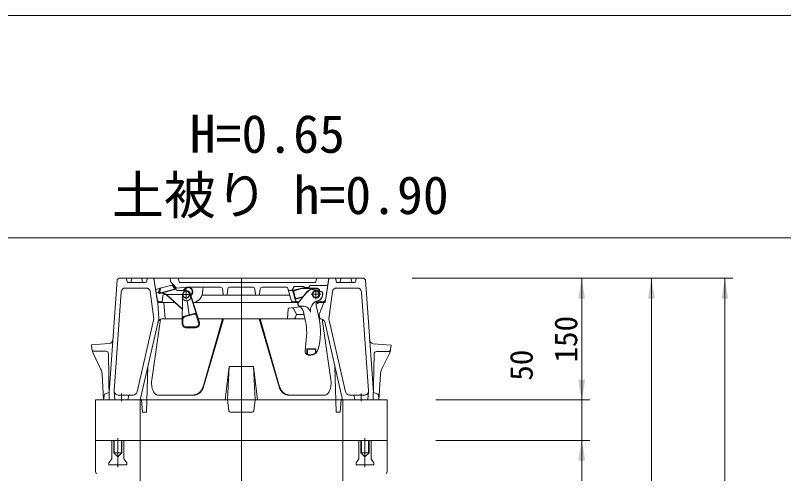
# Model space of a CAD drawing. Units: millimetres, scale not verified. Extents: x -6861 to 6861, y -3554 to 3095.
# Drawn here: x 2944 to 3892, y 2530 to 3095 of the extents above; entities that cross this region are included whole.
import ezdxf
from ezdxf.enums import TextEntityAlignment as Align

# ---------------------------------------------------------------- set-up
doc = ezdxf.new("R2010")
doc.units = ezdxf.units.MM
doc.header["$LTSCALE"] = 20
for name, color, linetype, lineweight in [('0-4_TEMP', 3, 'Continuous', 18), ('0-5_細線', 7, 'Continuous', 18), ('0-7_寸法', 1, 'Continuous', 18), ('0-A_枠線', 6, 'Continuous', 18)]:
    doc.layers.add(name, color=color, linetype=linetype, lineweight=lineweight)
doc.layers.add('0-8_注釈', color=1, linetype='Continuous')
doc.styles.add('ＭＳ ゴシック', font='')
doc.styles.get('ＭＳ ゴシック').set_extended_font_data('MS Gothic')

msp = doc.modelspace()

# ---------------------------------------------------------------- linework, layer by layer
at = {"layer": '0-4_TEMP'}
for p, q in [((1260.93, 2820.78), (6860.93, 2820.78)), ((3222.8, 2770.78), (3222.8, 2605.78)), ((3074.8, 2628.7), (3074.8, 2619.25)), ((3370.8, 2628.7), (3370.8, 2619.25)), ((3099.8, 2620.78), (3106.2, 2620.78)), ((3205.8, 2620.78), (3239.8, 2620.78)), ((3222.8, 2620.78), (3222.8, 2457.78)), ((3339.4, 2620.78), (3345.8, 2620.78)), ((3070.39, 2573.78), (3070.39, 2537.78)), ((3375.39, 2573.78), (3375.39, 2537.78))]:
    msp.add_line(p, q, dxfattribs=at)
at = {"layer": '0-5_細線'}
for p, q in [((3069.65, 2768.78), (3059.8, 2629.78)), ((3069.65, 2768.78), (3071.8, 2770.78)), ((3071.8, 2770.78), (3373.8, 2770.78)), ((3080.8, 2770.78), (3082.3, 2765.78)), ((3087.8, 2770.78), (3086.3, 2765.78)), ((3099.8, 2770.78), (3101.3, 2765.78)), ((3106.8, 2770.78), (3105.3, 2765.78)), ((3114.3, 2770.78), (3114.89, 2770.18)), ((3119.07, 2743.78), (3114.8, 2770.78)), ((3114.89, 2770.18), (3119.55, 2740.78)), ((3134.8, 2770.78), (3135.3, 2766.78)), ((3144.8, 2770.78), (3146.3, 2765.78)), ((3315.8, 2770.78), (3314.3, 2765.78)), ((3330.7, 2770.18), (3326.05, 2740.78)), ((3326.52, 2743.78), (3330.8, 2770.78)), ((3331.3, 2770.78), (3330.7, 2770.18)), ((3338.8, 2770.78), (3340.3, 2765.78)), ((3345.8, 2770.78), (3344.3, 2765.78)), ((3357.8, 2770.78), (3359.3, 2765.78)), ((3364.8, 2770.78), (3363.3, 2765.78)), ((3375.94, 2768.78), (3373.8, 2770.78)), ((3375.94, 2768.78), (3385.8, 2629.78)), ((3082.3, 2765.78), (3105.3, 2765.78)), ((3122.68, 2758.59), (3136.9, 2762.4)), ((3135.3, 2766.78), (3142.8, 2758.78)), ((3138.07, 2761.3), (3140.57, 2757.52)), ((3138.77, 2761.95), (3139.63, 2762.15)), ((3139.09, 2761.57), (3142.03, 2757.12)), ((3142.8, 2758.78), (3154.8, 2759.78)), ((3314.3, 2765.78), (3146.3, 2765.78)), ((3154.8, 2759.78), (3175.65, 2759.78)), ((3197.49, 2759.78), (3166.47, 2759.78)), ((3237.49, 2759.78), (3208.11, 2759.78)), ((3278.44, 2759.78), (3248.11, 2759.78)), ((3299.8, 2760.78), (3300.8, 2759.28)), ((3300.8, 2759.28), (3305.8, 2759.28)), ((3307.8, 2761.78), (3305.8, 2759.28)), ((3307.8, 2761.78), (3329.37, 2761.78)), ((3363.3, 2765.78), (3340.3, 2765.78)), ((3074.63, 2754.13), (3065.98, 2632.13)), ((3079.62, 2758.78), (3105.41, 2758.78)), ((3110.37, 2754.43), (3114.8, 2720.78)), ((3116.99, 2756.92), (3121.73, 2758.02)), ((3117.62, 2752.96), (3120.78, 2753.69)), ((3120.73, 2753.29), (3121.22, 2756.93)), ((3121.85, 2752.16), (3141.78, 2757.5)), ((3121.9, 2752.17), (3122.34, 2752.25)), ((3122.35, 2754.07), (3122.96, 2758.67)), ((3123.6, 2752.97), (3141.59, 2757.79)), ((3129.44, 2750.78), (3127.76, 2750.78)), ((3149.8, 2732.78), (3130.83, 2749.85)), ((3131.31, 2750.78), (3149.48, 2750.78)), ((3149.94, 2733.32), (3131.41, 2750)), ((3141.18, 2758.4), (3142.8, 2758.78)), ((3144.53, 2755.78), (3154.8, 2755.78)), ((3148.8, 2750.78), (3160.8, 2750.78)), ((3150.05, 2747.73), (3150.31, 2751.12)), ((3153.41, 2758.17), (3151.02, 2755.78)), ((3151.73, 2755.78), (3153.76, 2757.81)), ((3154.8, 2756.78), (3154.8, 2744.78)), ((3171.06, 2716.3), (3159.56, 2752.3)), ((3167.41, 2726.18), (3159.89, 2749.74)), ((3160.24, 2750.15), (3160.83, 2750.74)), ((3160.42, 2749.62), (3161.19, 2750.39)), ((3282.65, 2749.78), (3174.25, 2749.78)), ((3174.84, 2752.64), (3175.3, 2757.95)), ((3199.48, 2757.98), (3200.21, 2750.68)), ((3206.12, 2757.98), (3205.39, 2750.68)), ((3240.21, 2750.68), (3239.48, 2757.98)), ((3245.39, 2750.68), (3246.12, 2757.98)), ((3284.2, 2744), (3280.37, 2758.29)), ((3281.05, 2755.78), (3286.74, 2755.78)), ((3289.58, 2743.26), (3286.48, 2754.81)), ((3287.19, 2756.04), (3297.42, 2758.78)), ((3289.41, 2746.78), (3287.4, 2754.28)), ((3288.11, 2755.5), (3297.52, 2758.03)), ((3302.39, 2752.29), (3293.29, 2740.9)), ((3302.58, 2752.13), (3293.49, 2740.74)), ((3297.42, 2758.78), (3314.8, 2758.78)), ((3297.52, 2758.03), (3314.8, 2758.03)), ((3308.8, 2751.03), (3320.8, 2751.03)), ((3308.99, 2757.76), (3309.02, 2757.49)), ((3308.99, 2757.76), (3322.73, 2754.08)), ((3309.02, 2757.49), (3322.54, 2753.87)), ((3314.8, 2745.03), (3314.8, 2757.03)), ((3322.54, 2753.87), (3322.73, 2754.08)), ((3335.22, 2754.43), (3330.8, 2720.78)), ((3365.97, 2758.78), (3340.18, 2758.78)), ((3370.96, 2754.13), (3379.61, 2632.13)), ((3119.07, 2743.78), (3121.07, 2741.78)), ((3119.07, 2743.78), (3121.07, 2741.78)), ((3119.07, 2743.78), (3121.07, 2741.78)), ((3119.07, 2743.78), (3121.07, 2741.78)), ((3119.55, 2740.78), (3120.8, 2720.78)), ((3119.55, 2740.78), (3140.67, 2740.78)), ((3125.07, 2741.78), (3121.07, 2741.78)), ((3125.83, 2748.99), (3125.07, 2741.78)), ((3127.3, 2740.78), (3128.8, 2720.78)), ((3149.8, 2714.81), (3150.05, 2747.73)), ((3158.6, 2725.59), (3156, 2742.85)), ((3164.49, 2740.78), (3222.8, 2740.78)), ((3292.96, 2740.78), (3222.8, 2740.78)), ((3287.1, 2741.78), (3293.82, 2741.78)), ((3290.1, 2745.18), (3298.38, 2747.4)), ((3290.63, 2746.07), (3299.16, 2748.36)), ((3326.05, 2740.78), (3315.44, 2740.78)), ((3315.9, 2741.99), (3320.09, 2742.78)), ((3324.55, 2740.78), (3318.8, 2726.28)), ((3320.2, 2741.78), (3320.09, 2742.78)), ((3320.2, 2741.78), (3324.52, 2741.78)), ((3324.52, 2741.78), (3326.52, 2743.78)), ((3280.73, 2732.97), (3279.8, 2720.78)), ((3281.6, 2733.88), (3294.79, 2735.65)), ((3287.43, 2733.27), (3290.8, 2726.28)), ((3315.14, 2737.56), (3318.69, 2720.87)), ((3152.76, 2724.07), (3164.97, 2727.5)), ((3153.72, 2723.63), (3164.66, 2726.7)), ((3170.11, 2715.99), (3167.11, 2725.38)), ((3290.8, 2726.28), (3289.28, 2722.09)), ((3300.13, 2726.28), (3290.8, 2726.28)), ((3299.47, 2729.55), (3302.06, 2717.33)), ((3318.8, 2726.28), (3317.78, 2726.28)), ((3318.8, 2726.28), (3319.8, 2720.78)), ((3094.07, 2630.66), (3114.8, 2720.78)), ((3097.8, 2620.78), (3120.8, 2720.78)), ((3123.12, 2720.5), (3112.3, 2645.69)), ((3124.78, 2720.78), (3149.63, 2720.78)), ((3150.8, 2714.78), (3150.8, 2719.78)), ((3169.86, 2720.78), (3222.8, 2720.78)), ((3175.57, 2637.09), (3199.66, 2720.78)), ((3176.21, 2636.98), (3200.95, 2720.78)), ((3300.96, 2720.78), (3222.8, 2720.78)), ((3269.38, 2636.98), (3244.65, 2720.78)), ((3270.03, 2637.09), (3245.93, 2720.78)), ((3272.18, 2720.78), (3267.75, 2720.78)), ((3320.82, 2720.78), (3318.89, 2720.78)), ((3322.47, 2720.5), (3333.3, 2645.69)), ((3347.8, 2620.78), (3325.69, 2716.9)), ((3351.52, 2630.66), (3330.8, 2720.78)), ((3154.8, 2710.78), (3166.3, 2710.78)), ((3154.8, 2709.78), (3166.3, 2709.78)), ((3303.46, 2704.03), (3301.49, 2681.46)), ((3059.82, 2690.45), (3037.8, 2688.78)), ((3037.8, 2688.78), (3038.49, 2683.2)), ((3304.3, 2683.53), (3303.8, 2683.76)), ((3303.8, 2683.76), (3314.8, 2683.76)), ((3303.8, 2683.76), (3303.8, 2676.8)), ((3304.3, 2683.53), (3314.3, 2683.53)), ((3304.3, 2683.53), (3304.3, 2677.08)), ((3314.3, 2683.53), (3314.8, 2683.76)), ((3314.3, 2683.53), (3314.3, 2678.79)), ((3314.8, 2683.76), (3314.8, 2678.56)), ((3039.85, 2678.57), (3049.51, 2658.45)), ((3041.45, 2680.78), (3055.85, 2680.78)), ((3058.85, 2677.83), (3059.8, 2620.78)), ((3303.8, 2676.8), (3304.3, 2677.08)), ((3306.47, 2676.53), (3308.14, 2676.53)), ((3306.47, 2676.03), (3308.14, 2676.03)), ((3314.3, 2678.79), (3314.8, 2678.56)), ((3386.57, 2677.52), (3385.52, 2620.47)), ((3403.98, 2680.44), (3389.58, 2680.46)), ((3405.57, 2678.23), (3395.87, 2658.13)), ((3105.8, 2605.78), (3107.3, 2662.08)), ((3207.8, 2662.08), (3237.8, 2662.08)), ((3237.8, 2662.08), (3242.8, 2620.78)), ((3239.8, 2620.78), (3237.8, 2662.08)), ((3339.8, 2605.78), (3338.3, 2662.08)), ((3050.97, 2652.82), (3052.8, 2620.78)), ((3394.41, 2652.49), (3392.52, 2620.46)), ((3053.8, 2627.78), (3052.8, 2620.78)), ((3053.8, 2627.78), (3059.8, 2629.78)), ((3066.8, 2620.78), (3065.98, 2631.39)), ((3070.97, 2626.78), (3089.2, 2626.78)), ((3083.8, 2626.78), (3082.8, 2620.78)), ((3120.06, 2626.78), (3163.78, 2626.78)), ((3325.53, 2626.78), (3281.81, 2626.78)), ((3374.63, 2626.78), (3356.4, 2626.78)), ((3361.8, 2626.78), (3362.8, 2620.78)), ((3378.8, 2620.78), (3379.61, 2631.39)), ((3391.8, 2627.78), (3385.8, 2629.78)), ((3391.8, 2627.78), (3392.8, 2620.78)), ((3042.89, 2620.78), (3402.89, 2620.78)), ((3042.89, 2620.78), (3042.89, 2570.78)), ((3052.8, 2620.78), (3097.8, 2620.78)), ((3097.8, 2620.78), (3099.8, 2620.78)), ((3097.89, 2620.78), (3097.89, 2570.78)), ((3099.8, 2620.78), (3100.8, 2605.78)), ((3106.2, 2620.78), (3205.8, 2620.78)), ((3205.8, 2620.78), (3207.57, 2607.51)), ((3239.8, 2620.78), (3238.03, 2607.51)), ((3339.4, 2620.78), (3239.8, 2620.78)), ((3345.8, 2620.78), (3344.8, 2605.78)), ((3347.8, 2620.78), (3345.8, 2620.78)), ((3392.8, 2620.78), (3347.8, 2620.78)), ((3347.89, 2620.78), (3347.89, 2570.78)), ((3402.89, 2620.78), (3402.89, 2570.78)), ((3100.8, 2605.78), (3105.8, 2605.78)), ((3236.05, 2605.78), (3209.24, 2605.78)), ((3344.8, 2605.78), (3339.8, 2605.78)), ((3042.89, 2570.78), (3402.89, 2570.78)), ((3042.89, 2570.78), (3042.89, 2532.57)), ((3062.89, 2570.78), (3062.89, 2548.28)), ((3065.39, 2570.78), (3065.39, 2555.78)), ((3065.99, 2570.78), (3065.99, 2555.18)), ((3074.79, 2570.78), (3074.79, 2555.18)), ((3077.89, 2570.78), (3077.89, 2548.28)), ((3097.89, 2570.78), (3097.89, 2420.78)), ((3347.89, 2570.78), (3347.89, 2420.78)), ((3367.89, 2570.78), (3367.89, 2548.28)), ((3370.39, 2570.78), (3370.39, 2555.78)), ((3370.99, 2570.78), (3370.99, 2555.18)), ((3379.79, 2570.78), (3379.79, 2555.18)), ((3380.39, 2570.78), (3380.39, 2555.78)), ((3382.89, 2570.78), (3382.89, 2548.28)), ((3402.89, 2570.78), (3402.89, 2532.57)), ((3065.39, 2555.78), (3075.39, 2555.78)), ((3065.39, 2555.78), (3070.39, 2550.78)), ((3370.39, 2555.78), (3375.39, 2550.78)), ((3380.39, 2555.78), (3370.39, 2555.78)), ((3380.39, 2555.78), (3375.39, 2550.78)), ((3062.89, 2548.28), (3059.39, 2543.28)), ((3059.39, 2543.28), (3059.39, 2540.78)), ((3077.89, 2548.28), (3081.39, 2543.28)), ((3081.39, 2543.28), (3081.39, 2540.78)), ((3059.39, 2540.78), (3081.39, 2540.78)), ((3386.39, 2540.78), (3364.39, 2540.78))]:
    msp.add_line(p, q, dxfattribs=at)
for points in [[(3284.91, 2755.78), (3287.8, 2760.78), (3299.8, 2760.78)], [(3385.62, 2690.14), (3407.64, 2688.43), (3406.94, 2682.86)], [(3205.8, 2620.78), (3207.8, 2662.08), (3202.8, 2620.78)], [(3075.39, 2570.78), (3075.39, 2555.78), (3070.39, 2550.78)], [(3367.89, 2548.28), (3364.39, 2543.28), (3364.39, 2540.78)], [(3382.89, 2548.28), (3386.39, 2543.28), (3386.39, 2540.78)]]:
    msp.add_lwpolyline(points, dxfattribs=at)
for centre, radius in [((3154.8, 2750.78), 4.5), ((3154.8, 2750.78), 4), ((3314.8, 2751.03), 4.75), ((3314.8, 2751.03), 4)]:
    msp.add_circle(centre, radius, dxfattribs=at)
for centre, radius, start, end in [((3136.4, 2760.2), 2, 33.435, 105), ((3137.42, 2760.47), 2, 33.435, 105), ((3157.3, 2754.28), 5.5, 315, 135), ((3157.3, 2754.28), 5, 315, 135), ((3177.29, 2757.78), 2, 90, 175), ((3197.49, 2757.78), 2, 5.711, 90), ((3208.11, 2757.78), 2, 90, 174.289), ((3237.49, 2757.78), 2, 5.711, 90), ((3248.11, 2757.78), 2, 90, 174.289), ((3278.44, 2757.78), 2, 15, 90), ((3079.62, 2753.78), 5, 90, 175.943), ((3105.41, 2753.78), 5, 7.496, 90), ((3121.72, 2753.16), 1, 172.38, 285), ((3123.2, 2756.66), 2, 105, 172.38), ((3124.72, 2742.57), 10, 48.003, 105), ((3123.34, 2753.94), 1, 172.38, 285), ((3124.14, 2742.42), 10, 48.003, 100.392), ((3127.82, 2748.78), 2, 90, 173.991), ((3131.31, 2753.78), 3, 239.518, 270), ((3144.53, 2758.78), 3, 213.435, 270), ((3154.8, 2750.78), 5, 17.716, 90), ((3161.88, 2753.78), 13, 275.889, 355), ((3201.2, 2750.78), 1, 185.711, 270.001), ((3204.39, 2750.78), 1, 270, 354.289), ((3241.2, 2750.78), 1, 185.711, 270), ((3244.39, 2750.78), 1, 269.999, 354.289), ((3287.45, 2755.07), 1, 105, 195), ((3288.37, 2754.54), 1, 104.999, 195), ((3318.8, 2739.19), 21, 117.828, 141.396), ((3318.8, 2739.19), 20.75, 118.098, 141.396), ((3314.8, 2753.28), 5.5, 18.873, 90), ((3314.8, 2753.28), 4.75, 25.614, 90), ((3314.8, 2751.03), 8.25, 282.029, 20.153), ((3314.8, 2751.03), 8.5, 289.465, 21.032), ((3340.18, 2753.78), 5, 90, 172.504), ((3365.97, 2753.78), 5, 4.057, 90), ((3155.14, 2747.87), 5.09, 179.563, 17.716), ((3287.1, 2744.78), 3, 195, 270), ((3289.84, 2746.14), 1, 194.999, 285), ((3290.38, 2747.04), 1, 194.999, 285), ((3291.51, 2743.78), 2, 195, 270), ((3295.64, 2739.03), 3, 141.396, 242.755), ((3295.64, 2739.03), 2.75, 141.396, 283.399), ((3320.59, 2731.14), 12.5, 109.028, 190.412), ((3318.8, 2739.19), 4, 106.971, 204), ((3311.33, 2747.95), 10, 292.623, 314.134), ((3281.73, 2732.89), 1, 97.625, 175.601), ((3285.62, 2732.4), 2, 25.722, 97.625), ((3289.68, 2727.47), 10, 12, 62.755), ((3298.56, 2726.62), 10, 13.096, 103.289), ((3153.84, 2720.22), 4, 105.689, 179.563), ((3154.8, 2719.78), 4, 105.689, 180), ((3165.2, 2724.78), 2, 17.716, 105.689), ((3165.51, 2725.58), 2, 17.716, 105.689), ((3287.4, 2722.78), 2, 270, 340.017), ((3124.78, 2715.78), 5, 90, 167.047), ((3154.8, 2714.78), 5, 179.204, 270), ((3154.8, 2714.78), 4, 180, 270), ((3166.3, 2714.78), 5, 270, 17.716), ((3166.3, 2714.78), 4, 270, 17.716), ((3239.46, 2704.03), 64, 0, 12), ((3239.46, 2704.03), 81, 345.314, 12), ((3320.82, 2715.78), 5, 12.953, 90), ((3059.44, 2695.44), 5, 274.344, 355.943), ((3386.01, 2695.13), 5, 183.949, 265.548), ((3041.45, 2683.78), 3, 187.125, 270), ((3053.38, 2685.06), 15, 187.125, 205.641), ((3308.14, 2686.03), 10, 270, 345.314), ((3055.85, 2677.78), 3, 0.955, 90), ((3306.47, 2681.03), 5, 175, 270), ((3306.47, 2681.03), 4.5, 241.158, 270), ((3308.14, 2686.03), 9.5, 270, 310.388), ((3389.57, 2677.46), 3, 89.893, 178.938), ((3403.98, 2683.44), 3, 269.893, 352.768), ((3392.05, 2684.75), 15, 334.252, 352.768), ((3035.99, 2651.96), 15, 3.27, 25.641), ((3409.38, 2651.61), 15, 154.251, 176.622), ((3126.86, 2643.2), 14.77, 170.31074, 176.88008), ((3318.73, 2643.2), 14.77, 3.11892, 9.68825), ((3127.01, 2641.62), 15, 177.42047, 183.98981), ((3126.98, 2642.41), 14.95, 173.89277, 180.46211), ((3126.94, 2640.82), 14.9, 180.96172, 187.53106), ((3126.79, 2640.04), 14.66, 184.58302, 191.15236), ((3126.55, 2639.28), 14.3, 188.35914, 194.92847), ((3161.4, 2640.97), 14.67, 335.27597, 339.736), ((3161.35, 2641.11), 14.78, 339.32468, 343.78471), ((3162.08, 2640.97), 14.67, 335.27597, 339.736), ((3162.03, 2641.11), 14.78, 339.32468, 343.78471), ((3283.57, 2641.11), 14.78, 196.2168, 200.67683), ((3283.51, 2640.97), 14.67, 200.26406, 204.72408), ((3284.25, 2641.11), 14.78, 196.21538, 200.67541), ((3284.19, 2640.97), 14.67, 200.26406, 204.72408), ((3319.05, 2639.28), 14.3, 345.0715, 351.64084), ((3318.8, 2640.04), 14.66, 348.84661, 355.41595), ((3318.65, 2640.82), 14.9, 352.46994, 359.03928), ((3318.61, 2642.41), 14.95, 359.5389, 6.10824), ((3318.59, 2641.62), 15, 356.00919, 2.57852), ((3070.97, 2631.78), 5, 175.943, 270), ((3089.2, 2631.78), 5, 270, 347.047), ((3126.22, 2638.56), 13.81, 192.36873, 198.93806), ((3125.81, 2637.88), 13.21, 196.70895, 203.27829), ((3125.33, 2637.24), 12.52, 201.49676, 208.0661), ((3124.77, 2636.67), 11.76, 206.87362, 213.44296), ((3124.16, 2636.17), 10.97, 213.01027, 219.57961), ((3123.49, 2635.73), 10.18, 220.10416, 226.6735), ((3122.78, 2635.38), 9.44, 228.3576, 234.92694), ((3122.03, 2635.11), 8.8, 237.91499, 244.48433), ((3121.25, 2634.93), 8.33, 248.76546, 255.3348), ((3120.46, 2634.84), 8.07, 260.60549, 267.17483), ((3163.03, 2639.9), 13.13, 270.31854, 274.77857), ((3163.71, 2639.9), 13.13, 270.31854, 274.77857), ((3162.88, 2639.91), 13.15, 275.40614, 279.86617), ((3163.56, 2639.91), 13.15, 275.40614, 279.86617), ((3162.74, 2639.94), 13.2, 280.46637, 284.9264), ((3163.42, 2639.94), 13.2, 280.466, 284.92603), ((3162.6, 2639.97), 13.27, 285.48095, 289.94098), ((3163.27, 2639.97), 13.27, 285.48146, 289.94149), ((3162.46, 2640.02), 13.36, 290.43589, 294.89592), ((3163.14, 2640.02), 13.36, 290.43589, 294.89592), ((3162.32, 2640.07), 13.47, 295.31835, 299.77837), ((3163, 2640.07), 13.47, 295.31759, 299.77762), ((3162.19, 2640.14), 13.59, 300.11715, 304.57718), ((3162.87, 2640.14), 13.59, 300.11802, 304.57805), ((3162.07, 2640.21), 13.72, 304.82668, 309.2867), ((3162.74, 2640.21), 13.72, 304.82668, 309.2867), ((3161.95, 2640.3), 13.86, 309.44394, 313.90396), ((3162.63, 2640.3), 13.86, 309.44394, 313.90396), ((3161.84, 2640.39), 14.01, 313.96603, 318.42606), ((3162.51, 2640.39), 14.01, 313.96603, 318.42606), ((3161.73, 2640.49), 14.15, 318.39462, 322.85465), ((3162.41, 2640.49), 14.15, 318.39462, 322.85465), ((3161.64, 2640.6), 14.3, 322.73468, 327.19471), ((3161.55, 2640.72), 14.43, 326.98817, 331.44819), ((3162.32, 2640.6), 14.3, 322.73341, 327.19344), ((3161.47, 2640.84), 14.56, 331.16694, 335.62697), ((3162.23, 2640.72), 14.43, 326.98948, 331.44951), ((3162.15, 2640.84), 14.56, 331.16694, 335.62697), ((3283.44, 2640.84), 14.56, 204.3731, 208.83313), ((3283.37, 2640.72), 14.43, 208.55057, 213.0106), ((3284.12, 2640.84), 14.56, 204.3731, 208.83313), ((3283.28, 2640.6), 14.3, 212.80665, 217.26668), ((3284.04, 2640.72), 14.43, 208.55057, 213.0106), ((3283.18, 2640.49), 14.15, 217.14434, 221.60437), ((3283.96, 2640.6), 14.3, 212.80665, 217.26668), ((3283.86, 2640.49), 14.15, 217.14555, 221.60557), ((3283.08, 2640.39), 14.01, 221.57518, 226.03521), ((3283.76, 2640.39), 14.01, 221.57405, 226.03407), ((3282.97, 2640.3), 13.86, 226.09615, 230.55618), ((3283.65, 2640.3), 13.86, 226.09615, 230.55618), ((3282.85, 2640.21), 13.72, 230.71233, 235.17235), ((3283.53, 2640.21), 13.72, 230.7133, 235.17332), ((3282.72, 2640.14), 13.59, 235.42309, 239.88312), ((3283.4, 2640.14), 13.59, 235.42222, 239.88225), ((3282.59, 2640.07), 13.47, 240.22163, 244.68165), ((3283.27, 2640.07), 13.47, 240.22238, 244.68241), ((3282.46, 2640.02), 13.36, 245.10423, 249.56426), ((3283.14, 2640.02), 13.36, 245.10423, 249.56426), ((3282.32, 2639.97), 13.27, 250.05918, 254.51921), ((3283, 2639.97), 13.27, 250.05867, 254.5187), ((3282.18, 2639.94), 13.2, 255.0736, 259.53363), ((3282.86, 2639.94), 13.2, 255.07397, 259.534), ((3282.03, 2639.91), 13.15, 260.13383, 264.59386), ((3282.71, 2639.91), 13.15, 260.13361, 264.59364), ((3281.89, 2639.9), 13.13, 265.22143, 269.68146), ((3282.57, 2639.9), 13.13, 265.2215, 269.68153), ((3325.13, 2634.84), 8.08, 272.82479, 279.39413), ((3324.34, 2634.93), 8.33, 284.66593, 291.23527), ((3323.57, 2635.11), 8.8, 295.51485, 302.08419), ((3322.82, 2635.38), 9.44, 305.07392, 311.64326), ((3322.1, 2635.73), 10.18, 313.32533, 319.89467), ((3321.44, 2636.17), 10.97, 320.42039, 326.98973), ((3320.82, 2636.67), 11.76, 326.55807, 333.12741), ((3320.27, 2637.24), 12.52, 331.93385, 338.50319), ((3319.78, 2637.88), 13.21, 336.7206, 343.28994), ((3319.37, 2638.56), 13.81, 341.06298, 347.63232), ((3356.4, 2631.78), 5, 192.953, 270), ((3374.63, 2631.78), 5, 270, 4.057), ((3098.8, 2620.03), 1.25, 36.87, 143.13), ((3346.8, 2620.03), 1.25, 36.87, 143.13), ((3209.55, 2607.78), 2, 187.595, 270), ((3236.05, 2607.78), 2, 270, 352.405), ((3045.89, 2532.57), 3, 180, 240.968), ((3399.89, 2532.57), 3, 299.032, 0)]:
    msp.add_arc(centre, radius, start, end, dxfattribs=at)
at = {"layer": '0-7_寸法'}
for p, q in [((3433.8, 2770.78), (3738.79, 2770.78)), ((3433.8, 2770.78), (3652.74, 2770.78)), ((3433.8, 2770.78), (3829.48, 2770.78)), ((3642.83, 2120.78), (3642.83, 2770.78)), ((3728.79, 2120.78), (3728.79, 2770.78)), ((3819.48, 1870.78), (3819.48, 2770.78)), ((3462.64, 2620.78), (3652.74, 2620.78)), ((3462.89, 2620.78), (3652.99, 2620.78)), ((3462.74, 2570.78), (3652.83, 2570.78)), ((3462.89, 2570.78), (3652.99, 2570.78))]:
    msp.add_line(p, q, dxfattribs=at)
for points in [[(3638.57, 2745.78), (3642.74, 2770.78), (3646.9, 2745.78)], [(3724.63, 2745.78), (3728.79, 2770.78), (3732.96, 2745.78)], [(3815.31, 2745.78), (3819.48, 2770.78), (3823.65, 2745.78)], [(3638.57, 2645.78), (3642.74, 2620.78), (3646.9, 2645.78)], [(3638.82, 2645.78), (3642.99, 2620.78), (3647.16, 2645.78)], [(3638.67, 2545.78), (3642.83, 2570.78), (3647, 2545.78)], [(3638.82, 2545.78), (3642.99, 2570.78), (3647.16, 2545.78)]]:
    msp.add_solid(points, dxfattribs=at)
at = {"layer": '0-A_枠線'}
msp.add_line((1260.93, 3094.96), (6860.93, 3094.96), dxfattribs=at)

# ---------------------------------------------------------------- texts
at = {"layer": '0-7_寸法', "style": 'ＭＳ ゴシック'}
for s, p in [('150', (3645.78, 2666.98)), ('50', (3590.82, 2644.48))]:
    msp.add_text(s, height=28.15, rotation=90, dxfattribs=at).set_placement(p, align=Align.BOTTOM_LEFT)
at = {"layer": '0-8_注釈', "style": 'ＭＳ ゴシック'}
for s, p in [('H=0.65', (3159.12, 2911.42)), ('土被り h=0.90', (3063.29, 2835.87))]:
    msp.add_text(s, height=46.92, dxfattribs=at).set_placement(p, align=Align.BOTTOM_LEFT)

doc.saveas('drawing.dxf')
